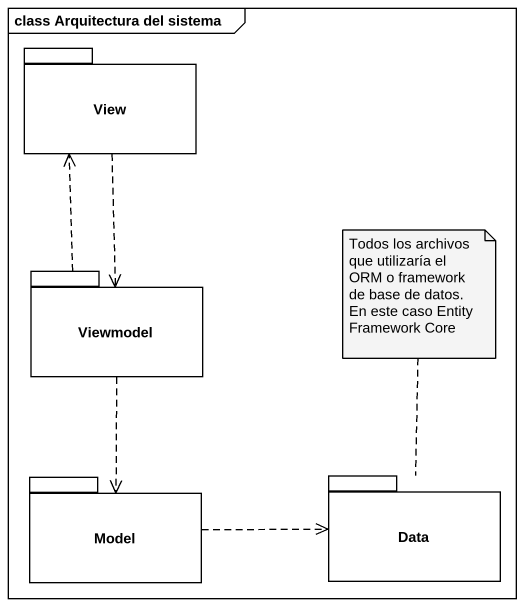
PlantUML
@startuml
mainframe class Arquitectura del sistema
package View {
}
package Viewmodel {
}
package Model {
}
package Data {
}
View ..> Viewmodel
Viewmodel .up.> View
Viewmodel ..> Model
Model .right.> Data
note top of Data : Todos los archivos que utilizaría el ORM o framework de base de datos. En este caso Entity Framework Core
@enduml
